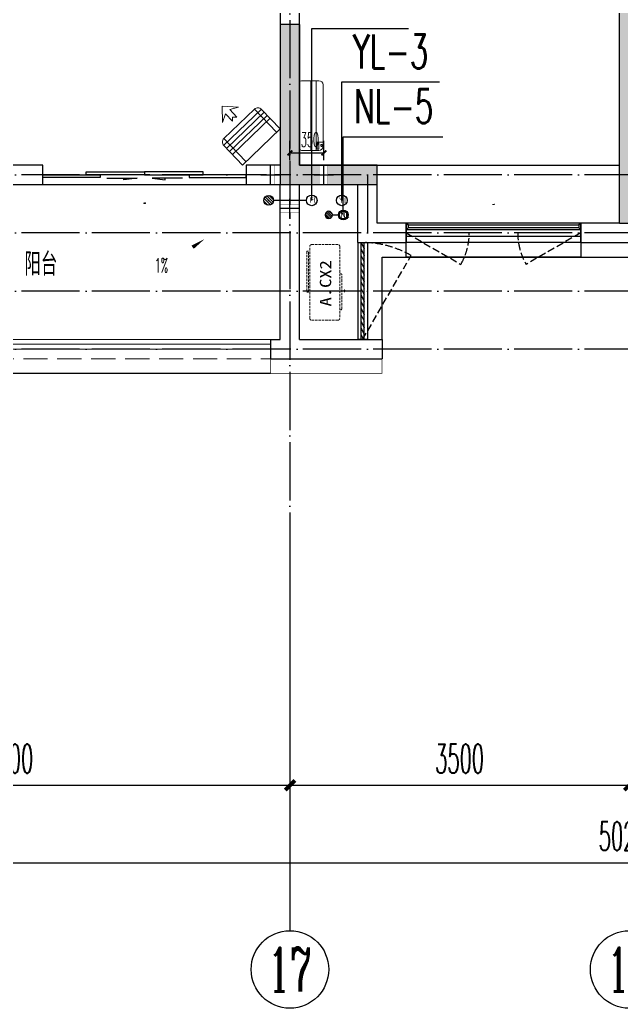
# Model space of a CAD drawing. Extents: x 27938 to 1507990, y 110129 to 923079.
# Drawn here: x 846629 to 852835, y 357024 to 367223 of the extents above; entities that cross this region are included whole.
import ezdxf
from ezdxf.enums import TextEntityAlignment as Align

# ---------------------------------------------------------------- set-up
doc = ezdxf.new("R2010")
doc.units = 0
doc.header["$LTSCALE"] = 1000
doc.header["$MEASUREMENT"] = 0
doc.linetypes.add('DASH', pattern=[0.35, 0.25, -0.1])
doc.linetypes.add('DOTE', pattern=[2.42, 2, -0.2, 0.02, -0.2])
for name, color, linetype in [('3-栏杆1', 135, 'Continuous'), ('3.5方案汇报，与郭总、侯月琴确定户型_t8$0$2020.03.04 -1安徽标准化洋房户型(UA）_t8_t8$0$看线', 154, 'Continuous'), ('AXIS', 3, 'Continuous'), ('AXIS_TEXT', 7, 'Continuous'), ('COLUMN', 9, 'Continuous'), ('DIM_凝结', 150, 'Continuous'), ('DIM_废水', 31, 'Continuous'), ('DIM_雨水', 4, 'Continuous'), ('DOTE', 1, 'Continuous'), ('EQUIP_地漏', 7, 'Continuous'), ('LVTRY', 6, 'Continuous'), ('PUB_HATCH', 8, 'Continuous'), ('PUB_TEXT', 4, 'Continuous'), ('VPIPE-凝结', 150, 'N'), ('VPIPE-废水', 31, 'Continuous'), ('VPIPE-雨水', 4, 'Y'), ('WALL', 9, 'Continuous'), ('WINDOW', 4, 'Continuous'), ('WINDOW_TEXT', 7, 'Continuous'), ('保温', 6, 'Continuous'), ('机电标识类', 1, 'Continuous'), ('看线', 251, 'Continuous')]:
    doc.layers.add(name, color=color, linetype=linetype)
for name, color, linetype, lineweight in [('平面-排水沟', 86, 'Continuous', 15), ('平面-栏杆', 135, 'Continuous', 15), ('平面-看线', 45, 'Continuous', 15), ('平面-空调室内机', 176, 'Continuous', 9), ('平面-空调预留孔', 173, 'Continuous', 15), ('空调', 76, 'Continuous', 13)]:
    doc.layers.add(name, color=color, linetype=linetype, lineweight=lineweight)
doc.styles.add('_TCH_AXIS', font='COMPLEX', dxfattribs={"bigfont": 'GBCBIG'})
doc.styles.add('_TCH_DIM', font='SIMPLEX.shx', dxfattribs={"width": 0.7, "bigfont": 'GBCBIG.shx'})
doc.styles.add('_TCH_DIM_T3', font='SIMPLEX.shx', dxfattribs={"width": 0.494118, "bigfont": 'GBCBIG.shx'})
doc.styles.add('_TCH_WINDOW', font='SIMPLEX.shx', dxfattribs={"width": 0.7, "height": 3.5, "bigfont": 'GBCBIG.shx'})
doc.styles.add('_TWT_SERIAL', font='SIMPLEX', dxfattribs={"width": 0.8, "height": 3.5, "bigfont": 'HZTXT'})
doc.styles.add('COMPLEX', font='COMPLEX')
doc.styles.get("Standard").update_dxf_attribs({"font": 'gbenor.shx', "bigfont": 'gbcbig.shx'})
doc.styles.add('黑体', font='simhei.ttf')
doc.linetypes.add('N', pattern='A,3,-0.2,["N",Standard,S=0.25,R=0,X=-0.1,Y=-0.115],-0.2', length=3.4)
doc.linetypes.add('Y', pattern='A,3,-0.2,["Y",Standard,S=0.25,R=0,X=-0.1,Y=-0.115],-0.2', length=3.4)
doc.dimstyles.new('_TCH_ARCH&&100', dxfattribs={"dimtxt": 297.5, "dimasz": 100, "dimexe": 250, "dimexo": 300, "dimgap": 126.25, "dimtad": 1, "dimdec": 0, "dimzin": 0, "dimdsep": 46, "dimtxsty": '_TCH_DIM_T3', "dimblk": 'ARCHTICK', "dimcen": 0.09, "dimclrt": 4, "dimazin": 2, "dimtfac": 1, "dimtdec": 0, "dimtix": 1, "dimtmove": 2, "dimatfit": 3, "dimfxl": 100, "dimtolj": 1, "dimtzin": 0, "dimarcsym": 0})
doc.dimstyles.new('_TCH_ARCH&&50', dxfattribs={"dimtxt": 148.75, "dimasz": 50, "dimexe": 125, "dimexo": 150, "dimgap": 63.125, "dimtad": 1, "dimdec": 0, "dimzin": 0, "dimdsep": 46, "dimtxsty": '_TCH_DIM_T3', "dimblk": 'ARCHTICK', "dimcen": 0.09, "dimclrt": 4, "dimazin": 2, "dimtfac": 1, "dimtdec": 0, "dimtix": 1, "dimtmove": 2, "dimatfit": 3, "dimfxl": 100, "dimtolj": 1, "dimtzin": 0, "dimarcsym": 0})
pattern_1 = [(45, (-445516.58, -596748.81), (0, 47.4157523), [100.584, -33.528]), (135, (-445492.87, -596725.102), (3e-15, 47.4157523), [100.584, -33.528])]

# ---------------------------------------------------------------- blocks, each defined once
blk = doc.blocks.new('GDGDGDSDA')
at = {"layer": 'DOTE', "color": 0, "linetype": 'DOTE', "ltscale": 0.3}
for p, q in [((440835, 367858), (440835, 359558)), ((471335, 363358), (417335, 363358)), ((441635, 363358), (441635, 362758)), ((471335, 362758), (417335, 362758)), ((471335, 362158), (417335, 362158)), ((471335, 361558), (417335, 361558))]:
    blk.add_line(p, q, dxfattribs=at)
blk = doc.blocks.new('GFDGFSDFGD')
at = {"layer": 'PUB_HATCH'}
blk.add_hatch(color=0, dxfattribs=at).paths.add_polyline_path([(443017, 365524), (443017, 365724), (442217, 365724), (442217, 367174), (442017, 367174), (442017, 365524)])
at = {"layer": 'COLUMN', "color": 0}
for p, q in [((442217, 367174), (442017, 367174)), ((442017, 367174), (442017, 365524)), ((442217, 365724), (442217, 367174)), ((443017, 365724), (442217, 365724)), ((443017, 365524), (443017, 365724)), ((442017, 365524), (443017, 365524))]:
    blk.add_line(p, q, dxfattribs=at)
blk = doc.blocks.new('dongkong')
blk.add_wipeout([(-603756, 210771), (-603756, 210571), (-603836, 210571), (-603836, 210771)])
at = {"layer": '机电标识类', "color": 250, "linetype": 'DASH', "ltscale": 400}
for p, q in [((-603796, 210771), (-603796, 210571)), ((-603896, 210671), (-603696, 210671))]:
    blk.add_line(p, q, dxfattribs=at)
at = {"layer": '空调', "color": 6, "linetype": 'DASH', "const_width": 2}
blk.add_lwpolyline([(-603756, 210771), (-603756, 210571), (-603836, 210571), (-603836, 210771)], close=True, dxfattribs=at)
blk = doc.blocks.new('A$C001338C2')
for p, q in [((845, 304), (55, 304)), ((109, 215), (109, 304)), ((0, 249), (0, 22)), ((900, 22), (900, 249)), ((22, 0), (878, 0))]:
    blk.add_line(p, q)
at = {"lineweight": 5}
for p, q in [((900, 215), (0, 215)), ((900, 143), (0, 143))]:
    blk.add_line(p, q, dxfattribs=at)
for points in [[(73, 275), (57, 275, -0.414214), (51, 281), (51, 283, -0.414214), (57, 289), (73, 289, -0.414214), (79, 283), (79, 281, -0.414214)], [(89, 226), (22, 226, -0.414214), (17, 232), (17, 243, -0.414214), (22, 249), (89, 249, -0.414214), (95, 243), (95, 232, -0.414214)]]:
    blk.add_lwpolyline(points, format="xyb", close=True)
for centre, radius, start, end in [((55, 249), 55, 90, 180), ((845, 249), 55, 360, 90), ((22, 22), 22, 180, 270), ((878, 22), 22, 270, 360)]:
    blk.add_arc(centre, radius, start, end)
blk = doc.blocks.new('$lvtry$00000171')
at = {"color": 0}
for p, q in [((-74, 11), (-11, 74)), ((-70, -27), (27, 70)), ((-53, -53), (53, 53)), ((-27, -70), (70, 27)), ((11, -74), (74, -11))]:
    blk.add_line(p, q, dxfattribs=at)
blk.add_circle((0, 0), 75, dxfattribs=at)
blk.add_point((0, 0), dxfattribs=at)
blk = doc.blocks.new('$TwtSys$00000141')
at = {"color": 1}
for p, q in [((-47, 4), (-5, 46)), ((-47, 4), (-5, 46)), ((-44, -18), (18, 44)), ((-44, -18), (18, 44)), ((-33, -33), (33, 33)), ((-33, -33), (33, 33)), ((-16, -44), (44, 16)), ((-16, -44), (44, 16)), ((6, -46), (46, -6)), ((6, -46), (46, -6))]:
    blk.add_line(p, q, dxfattribs=at)
blk.add_circle((0, 0), 47, dxfattribs=at)
blk.add_circle((0, 0), 47, dxfattribs=at)
blk = doc.blocks.new('A$C718F517F')
at = {"layer": '保温', "linetype": 'ByBlock', "ltscale": 10}
h = blk.add_hatch(dxfattribs=at)
h.set_pattern_fill('AR-HBONE', color=251, scale=55)
h.set_pattern_definition(pattern_1)
edge = h.paths.add_edge_path()
edge.add_line((200, 5100), (200, 7700))
edge.add_line((200, 7700), (0, 7700))
edge.add_line((0, 7700), (0, 5100))
edge.add_line((0, 5100), (200, 5100))
h = blk.add_hatch(dxfattribs=at)
h.set_pattern_fill('AR-HBONE', color=251, scale=55)
h.set_pattern_definition(pattern_1)
edge = h.paths.add_edge_path()
edge.add_line((900, 4900), (900, 5100))
edge.add_line((900, 5100), (-700, 5100))
edge.add_line((-700, 5100), (-700, 4900))
edge.add_line((-700, 4900), (900, 4900))
at = {"layer": '保温', "linetype": 'Continuous', "ltscale": 10}
h = blk.add_hatch(dxfattribs=at)
h.set_pattern_fill('HEX', color=251, scale=10, angle=90, style=0)
h.set_pattern_definition([(90, (-503782.47, -516048.461), (-16.49778, 1e-15), [9.525, -19.05]), (210, (-503782.47, -516048.461), (8.24889, -14.2874966), [9.525, -19.05]), (150, (-503782.47, -516038.936), (-8.24889, -14.2874966), [9.525, -19.05])])
h.paths.add_polyline_path([(0, 0), (200, 0), (200, 4900), (0, 4900)])
at = {"layer": '保温', "color": 251, "linetype": 'ByBlock', "ltscale": 10}
for p, q in [((0, 7700), (200, 7700)), ((0, 4900), (200, 4900)), ((0, 0), (200, 0))]:
    blk.add_line(p, q, dxfattribs=at)
blk = doc.blocks.new('ferre')
at = {"layer": '平面-空调预留孔', "linetype": 'DASH', "ltscale": 0.1}
for p, q in [((93393, 115403), (93393, 115393)), ((93403, 115383), (93756, 115383)), ((93766, 115393), (93766, 115403))]:
    blk.add_line(p, q, dxfattribs=at)
blk.add_lwpolyline([(94046, 115403), (93306, 115403, -0.414214), (93286, 115423), (93286, 115693, -0.414214), (93306, 115713), (94046, 115713, -0.414214), (94066, 115693), (94066, 115423, -0.414214)], format="xyb", close=True, dxfattribs=at)
blk.add_lwpolyline([(93997, 115743), (93577, 115743), (93577, 115727), (93997, 115727)], close=True, dxfattribs=at)
for centre, start, end in [((93403, 115393), 180, 270), ((93756, 115393), 270, 0)]:
    blk.add_arc(centre, 10, start, end, dxfattribs=at)
at = {"layer": '平面-空调预留孔', "color": 251, "linetype": 'DASH', "ltscale": 0.1, "true_color": 0x636466, "style": '黑体', "width": 1.2}
blk.add_text('A.CX2', height=117, dxfattribs=at).set_placement((93428, 115492))
blk = doc.blocks.new('fergve')
at = {"layer": '平面-空调预留孔', "linetype": 'DASH', "ltscale": 0.1}
blk.add_blockref('ferre', (25670, -60416), dxfattribs=at)
blk = doc.blocks.new('dasdasf1sa2f31as32f')
for p, q in [((-116, 586), (43, 640)), ((83, 477), (43, 640)), ((-270, 524), (-428, 237)), ((-270, 524), (114, 314)), ((-23, 586), (-116, 586)), ((-23, 586), (-73, 493)), ((32, 555), (-18, 463)), ((83, 477), (32, 555)), ((-473, 260), (-339, 504)), ((93, 169), (-381, 428)), ((115, 208), (-359, 468)), ((135, 245), (-339, 505)), ((-31, 504), (-73, 493)), ((-18, 463), (-31, 504)), ((72, 132), (-401, 392)), ((114, 314), (-44, 26)), ((0, 0), (-473, 260)), ((134, 244), (0, 0))]:
    blk.add_line(p, q)
for centre, start, end in [((-294, 479), 61.2593, 151.2593), ((89, 269), 331.2593, 61.2593)]:
    blk.add_arc(centre, 51.3, start, end)
blk = doc.blocks.new('GDGDRGDGDRGDR')
at = {"layer": '平面-空调室内机', "ltscale": 0.3, "xscale": -1, "rotation": 270}
blk.add_blockref('dongkong', (231446, 1046278), dxfattribs=at)
at = {"layer": '平面-空调预留孔', "xscale": -1, "rotation": 15.00000000331026}
blk.add_blockref('dasdasf1sa2f31as32f', (441626, 442932), dxfattribs=at)
at = {"layer": '平面-空调预留孔', "rotation": 90}
blk.add_blockref('fergve', (497618, 322375), dxfattribs=at)
at = {"layer": '平面-空调室内机', "ltscale": 0.3, "xscale": -1, "rotation": 180}
blk.add_blockref('dongkong', (1045713, 653503), dxfattribs=at)
blk = doc.blocks.new('_ArchTick')
at = {"color": 0, "linetype": 'ByBlock', "const_width": 0.4}
blk.add_lwpolyline([(-0.5, -0.5), (0.5, 0.5)], dxfattribs=at)
blk = doc.blocks.new('*D1069')
at = {"layer": 'Defpoints', "color": 0}
for p in [(849767, 365849), (849417, 365624), (849767, 365624)]:
    blk.add_point(p, dxfattribs=at)
at = {"layer": '平面-空调预留孔', "color": 0, "lineweight": -2}
for p, q in [((849417, 365774), (849417, 365974)), ((849767, 365774), (849767, 365974)), ((849417, 365849), (849767, 365849))]:
    blk.add_line(p, q, dxfattribs=at)
at = {"layer": '平面-空调预留孔', "color": 0, "lineweight": -2, "xscale": 50, "yscale": 50, "zscale": 50, "rotation": 180}
blk.add_blockref('_ArchTick', (849417, 365849), dxfattribs=at)
at = {"layer": '平面-空调预留孔', "color": 0, "lineweight": -2, "xscale": 50, "yscale": 50, "zscale": 50}
blk.add_blockref('_ArchTick', (849767, 365849), dxfattribs=at)
at = {"layer": '平面-空调预留孔', "color": 4, "insert": (849623, 365986), "char_height": 148.8, "attachment_point": 5, "style": '_TCH_DIM_T3'}
blk.add_mtext('\\A1;350', dxfattribs=at)
blk = doc.blocks.new('*D1108')
at = {"layer": 'AXIS', "color": 0, "lineweight": -2}
for p, q in [((843617, 361524), (843617, 359074)), ((849417, 361524), (849417, 359074)), ((843617, 359324), (849417, 359324))]:
    blk.add_line(p, q, dxfattribs=at)
at = {"layer": 'Defpoints', "color": 0}
for p in [(843617, 361824), (849417, 361824), (849417, 359324)]:
    blk.add_point(p, dxfattribs=at)
at = {"layer": 'AXIS', "color": 0, "lineweight": -2, "xscale": 100, "yscale": 100, "zscale": 100, "rotation": 180}
blk.add_blockref('_ArchTick', (843617, 359324), dxfattribs=at)
at = {"layer": 'AXIS', "color": 0, "lineweight": -2, "xscale": 100, "yscale": 100, "zscale": 100}
blk.add_blockref('_ArchTick', (849417, 359324), dxfattribs=at)
at = {"layer": 'AXIS', "color": 4, "insert": (846517, 359599), "char_height": 297.5, "attachment_point": 5, "style": '_TCH_DIM_T3'}
blk.add_mtext('\\A1;5800', dxfattribs=at)
blk = doc.blocks.new('*D1109')
at = {"layer": 'AXIS', "color": 0, "lineweight": -2}
for p, q in [((849417, 361524), (849417, 359074)), ((852917, 361524), (852917, 359074)), ((849417, 359324), (852917, 359324))]:
    blk.add_line(p, q, dxfattribs=at)
at = {"layer": 'Defpoints', "color": 0}
for p in [(849417, 361824), (852917, 361824), (852917, 359324)]:
    blk.add_point(p, dxfattribs=at)
at = {"layer": 'AXIS', "color": 0, "lineweight": -2, "xscale": 100, "yscale": 100, "zscale": 100, "rotation": 180}
blk.add_blockref('_ArchTick', (849417, 359324), dxfattribs=at)
at = {"layer": 'AXIS', "color": 0, "lineweight": -2, "xscale": 100, "yscale": 100, "zscale": 100}
blk.add_blockref('_ArchTick', (852917, 359324), dxfattribs=at)
at = {"layer": 'AXIS', "color": 4, "insert": (851167, 359599), "char_height": 297.5, "attachment_point": 5, "style": '_TCH_DIM_T3'}
blk.add_mtext('\\A1;3500', dxfattribs=at)
blk = doc.blocks.new('*D1110')
at = {"layer": 'AXIS', "color": 0, "lineweight": -2}
for p, q in [((827817, 361524), (827817, 358274)), ((878017, 361524), (878017, 358274)), ((827817, 358524), (878017, 358524))]:
    blk.add_line(p, q, dxfattribs=at)
at = {"layer": 'Defpoints', "color": 0}
for p in [(827817, 361824), (878017, 361824), (878017, 358524)]:
    blk.add_point(p, dxfattribs=at)
at = {"layer": 'AXIS', "color": 0, "lineweight": -2, "xscale": 100, "yscale": 100, "zscale": 100, "rotation": 180}
blk.add_blockref('_ArchTick', (827817, 358524), dxfattribs=at)
at = {"layer": 'AXIS', "color": 0, "lineweight": -2, "xscale": 100, "yscale": 100, "zscale": 100}
blk.add_blockref('_ArchTick', (878017, 358524), dxfattribs=at)
at = {"layer": 'AXIS', "color": 4, "insert": (852917, 358799), "char_height": 297.5, "attachment_point": 5, "style": '_TCH_DIM_T3'}
blk.add_mtext('\\A1;50200', dxfattribs=at)
blk = doc.blocks.new('_AXISO')
at = {"color": 0}
blk.add_circle((0, 0), 0.5, dxfattribs=at)
at = {"layer": 'AXIS_TEXT', "color": 0, "style": 'COMPLEX', "width": 1.041667}
blk.add_attdef('A', text='', height=0.56, dxfattribs=at).set_placement((-0.25, -0.28), (0.25, -0.28), align=Align.FIT)
blk = doc.blocks.new('$DorLib2D$00000138')
at = {"color": 0, "linetype": 'Continuous'}
for p, q in [((-0.2875, 0), (-0.2875, 0.1538)), ((-0.2875, 0.1538), (0, 0.1538)), ((0, 0.1538), (0, 0)), ((0.2875, 0.1538), (0, 0.1538)), ((0.2875, 0), (0.2875, 0.1538)), ((-0.5, -0.1399), (-0.5, 0)), ((-0.5, 0), (-0.2188, 0)), ((0, 0), (-0.2875, 0)), ((-0.2188, 0), (-0.2188, -0.1399)), ((0, 0), (0.2875, 0)), ((0.2188, 0), (0.2188, -0.1399)), ((0.5, 0), (0.2188, 0)), ((0.5, 0), (0.5, -0.1946)), ((0.5, -0.1399), (0.5, 0)), ((-0.2188, -0.1399), (-0.5, -0.1399)), ((0.2188, -0.1399), (0.5, -0.1399)), ((-0.1857, -0.186), (-0.037, -0.186)), ((-0.037, -0.186), (-0.1019, -0.2583)), ((-0.1019, -0.2583), (-0.1019, -0.186)), ((0.1857, -0.186), (0.037, -0.186)), ((0.037, -0.186), (0.1019, -0.2583)), ((0.1019, -0.2583), (0.1019, -0.186))]:
    blk.add_line(p, q, dxfattribs=at)
blk = doc.blocks.new('$WINLIB2D$00000001')
at = {"color": 0}
for points in [[(-0.5, 0.5), (-0.5, -0.5)], [(-0.5, 0.5), (0.5, 0.5)], [(0.5, -0.5), (0.5, 0.5)], [(0.5, 0.1667), (-0.5, 0.1667)], [(0.5, -0.1667), (-0.5, -0.1667)], [(-0.5, -0.5), (0.5, -0.5)]]:
    blk.add_lwpolyline(points, dxfattribs=at)
blk = doc.blocks.new('$WINLIB2D$00000039')
at = {"color": 0}
for points in [[(-0.5, 0.5), (-0.5, -0.5)], [(0.5, 0.5), (-0.5, 0.5)], [(0.5, -0.5), (0.5, 0.5)], [(-0.5, 0.167), (0.5, 0.167)], [(-0.384, -0.167), (-0.448, 0.167)], [(-0.316, -0.167), (-0.38, 0.167)], [(-0.248, -0.167), (-0.312, 0.167)], [(-0.18, -0.167), (-0.244, 0.167)], [(-0.112, -0.167), (-0.176, 0.167)], [(-0.044, -0.167), (-0.108, 0.167)], [(0.024, -0.167), (-0.04, 0.167)], [(0.092, -0.167), (0.028, 0.167)], [(0.16, -0.167), (0.096, 0.167)], [(0.228, -0.167), (0.164, 0.167)], [(0.296, -0.167), (0.232, 0.167)], [(0.364, -0.167), (0.3, 0.167)], [(0.432, -0.167), (0.368, 0.167)], [(0.5, -0.167), (0.436, 0.167)], [(-0.452, -0.167), (-0.5, 0.084)], [(-0.5, -0.167), (0.5, -0.167)], [(0.5, -0.5), (-0.5, -0.5)]]:
    blk.add_lwpolyline(points, dxfattribs=at)

msp = doc.modelspace()

# ---------------------------------------------------------------- linework, layer by layer
at = {"color": 8, "const_width": 8}
msp.add_lwpolyline([(850366.6, 363723.7), (850366.6, 363573.7), (849216.6, 363573.7), (849216.6, 363723.7)], dxfattribs=at)
at = {"layer": '3-栏杆1', "color": 8}
for p, q in [((850636.8, 365105.9), (850616.6, 365123.7)), ((850616.6, 365123.7), (850636.8, 365105.9)), ((852396.3, 365105.9), (852416.6, 365123.7)), ((852416.6, 365123.7), (852396.3, 365105.9)), ((850636.8, 365076.7), (850616.6, 365056.8)), ((850616.6, 365056.8), (850636.8, 365076.7)), ((850636.8, 365105.9), (852396.3, 365105.9)), ((850636.8, 365105.9), (850636.8, 365076.7)), ((852396.3, 365076.6), (850636.8, 365076.6)), ((852396.3, 365105.9), (852396.3, 365076.7)), ((852416.6, 365056.8), (852396.3, 365076.7))]:
    msp.add_line(p, q, dxfattribs=at)
at = {"layer": '3.5方案汇报，与郭总、侯月琴确定户型_t8$0$2020.03.04 -1安徽标准化洋房户型(UA）_t8_t8$0$看线', "color": 8, "ltscale": 10}
msp.add_line((850316.6, 365723.7), (852816.6, 365723.7), dxfattribs=at)
at = {"layer": 'AXIS', "color": 8}
msp.add_line((849416.6, 361823.7), (849416.6, 357823.7), dxfattribs=at)
at = {"layer": 'DIM_废水'}
msp.add_line((849641.6, 367131.3), (850638.9, 367131.3), dxfattribs=at)
at = {"layer": 'DIM_雨水'}
msp.add_line((849951.6, 366581.3), (850958.5, 366581.3), dxfattribs=at)
at = {"layer": 'VPIPE-凝结', "color": 8, "ltscale": 0.1}
msp.add_line((849586.6, 365358.7), (849246.6, 365358.7), dxfattribs=at)
msp.add_lwpolyline([(849854.2, 365208.7), (849926.6, 365208.7)], dxfattribs=at)
at = {"layer": 'VPIPE-凝结', "color": 8}
msp.add_circle((849966.6, 365208.7), 40, dxfattribs=at)
at = {"layer": 'VPIPE-废水', "color": 8}
msp.add_circle((849641.6, 365358.7), 55, dxfattribs=at)
at = {"layer": 'VPIPE-雨水', "color": 8}
msp.add_circle((849951.6, 365358.7), 55, dxfattribs=at)
at = {"layer": 'WALL', "color": 8}
for p, q in [((849216.6, 363723.7), (849416.6, 363723.7)), ((849416.6, 363723.7), (850366.6, 363723.7))]:
    msp.add_line(p, q, dxfattribs=at)
at = {"layer": 'WINDOW', "color": 8, "linetype": 'DASH', "ltscale": 0.3}
for points in [[(850616.6, 365023.7), (851179.7, 364699.1, 0.1314846), (851266.6, 365023.7)], [(852416.6, 365023.7), (851853.4, 364699.1, -0.1314846), (851766.6, 365023.7)], [(850166.6, 363923.7), (850666.6, 364789.8, 0.1316525), (850166.6, 364923.7)]]:
    msp.add_lwpolyline(points, format="xyb", dxfattribs=at)
at = {"layer": '平面-栏杆', "color": 8}
for points in [[(844566.6, 363873.7), (849216.6, 363873.7)], [(844566.6, 363823.7), (849216.6, 363823.7)]]:
    msp.add_lwpolyline(points, dxfattribs=at)
at = {"layer": '平面-看线', "color": 8}
msp.add_lwpolyline([(844566.6, 363923.7), (849216.6, 363923.7)], dxfattribs=at)
at = {"layer": '平面-看线', "color": 8, "linetype": 'DASH'}
msp.add_lwpolyline([(844566.6, 363723.7), (849216.6, 363723.7)], dxfattribs=at)
at = {"layer": '看线', "color": 8, "ltscale": 0.5}
for points in [[(852416.6, 364923.7), (852416.6, 364773.7), (850616.6, 364773.7), (850616.6, 364923.7)], [(850366.6, 363923.7), (850366.6, 364773.7), (852916.6, 364773.7)], [(849216.6, 363573.7), (844566.6, 363573.7)]]:
    msp.add_lwpolyline(points, dxfattribs=at)

# ---------------------------------------------------------------- block references
at = {"color": 8}
for name, p in [('GFDGFSDFGD', (407300, 0)), ('A$C718F517F', (852816.6, 365123.7))]:
    msp.add_blockref(name, p, dxfattribs=at)
at = {"layer": 'AXIS', "color": 8}
ref = msp.add_blockref('_AXISO', (849416.6, 357423.7), dxfattribs=dict(at, xscale=800, yscale=800, zscale=800))
ref.add_attrib('A', '17', dxfattribs={"layer": 'AXIS_TEXT', "color": 8, "ltscale": 0.5, "height": 452.55, "style": '_TCH_AXIS', "width": 0.724138}).set_placement((849190.3, 357197.4), (849642.8, 357197.4), align=Align.FIT)
ref = msp.add_blockref('_AXISO', (852916.6, 357423.7), dxfattribs=dict(at, xscale=800, yscale=800, zscale=800))
ref.add_attrib('A', '19', dxfattribs={"layer": 'AXIS_TEXT', "color": 8, "ltscale": 0.5, "height": 452.55, "style": '_TCH_AXIS', "width": 0.724138}).set_placement((852690.3, 357197.4), (853142.8, 357197.4), align=Align.FIT)
at = {"layer": 'DOTE', "color": 169}
msp.add_blockref('GDGDGDSDA', (408581.8, 2265.4), dxfattribs=at)
at = {"layer": 'EQUIP_地漏', "color": 8, "xscale": 0.8, "yscale": -0.8, "zscale": 0.8, "rotation": 180}
msp.add_blockref('$TwtSys$00000141', (849816.6, 365208.7), dxfattribs=at)
at = {"layer": 'LVTRY', "color": 8, "xscale": 0.6666666667107825, "yscale": 0.6666666667107825, "rotation": 269.9999999939778}
msp.add_blockref('$lvtry$00000171', (849196.6, 365358.7), dxfattribs=at)
at = {"layer": '平面-空调预留孔', "color": 8, "xscale": -0.800000000046565, "yscale": 0.800000000046565, "zscale": 0.800000000046565, "rotation": 269.9999997665698}
msp.add_blockref('A$C001338C2', (849516.7, 365873.7), dxfattribs=at)

# ---------------------------------------------------------------- texts
at = {"layer": 'DIM_雨水', "color": 7, "style": '_TWT_SERIAL', "width": 0.64}
msp.add_text('YL-3', height=350, dxfattribs=at).set_placement((850067.1, 366721.3))

# ---------------------------------------------------------------- dimensions: what is measured, and where the dimension line sits
at = {"layer": 'AXIS', "color": 8}
for p1, p2, distance, picture, middle in [((827816.6, 361823.7), (878016.6, 361823.7), -3300, '*D1110', (852916.6, 358798.7)), ((843616.6, 361823.7), (849416.6, 361823.7), -2500, '*D1108', (846516.6, 359598.7)), ((849416.6, 361823.7), (852916.6, 361823.7), -2500, '*D1109', (851166.6, 359598.7))]:
    dim = msp.add_aligned_dim(p1=p1, p2=p2, distance=distance, dimstyle='_TCH_ARCH&&100', dxfattribs=at)
    dim.commit()
    dim.dimension.update_dxf_attribs({"geometry": picture, "text_midpoint": middle})

# ---------------------------------------------------------------- next in the draw order: block references
at = {"layer": '平面-空调室内机', "color": 8, "ltscale": 0.3, "rotation": 180}
msp.add_blockref('dongkong', (245970.6, 576294.5), dxfattribs=at)

# ---------------------------------------------------------------- next in the draw order: block references
at = {"layer": '平面-空调室内机', "color": 8, "ltscale": 0.3, "xscale": -1, "rotation": 180}
msp.add_blockref('dongkong', (1453562.7, 576294.5), dxfattribs=at)

# ---------------------------------------------------------------- next in the draw order: block references
at = {"color": 8}
msp.add_blockref('GDGDRGDGDRGDR', (407300, -77208.4), dxfattribs=at)

# ---------------------------------------------------------------- next in the draw order: linework, layer by layer
at = {"layer": 'DIM_凝结'}
for p, q in [((849966.6, 365208.7), (849966.6, 366015.2)), ((849966.6, 366015.2), (850992.7, 366015.2))]:
    msp.add_line(p, q, dxfattribs=at)
at = {"layer": 'DIM_废水'}
msp.add_line((849641.6, 365358.7), (849641.6, 367131.3), dxfattribs=at)
at = {"layer": 'DIM_雨水'}
msp.add_line((849951.6, 365358.7), (849951.6, 366581.3), dxfattribs=at)
at = {"layer": 'VPIPE-凝结'}
msp.add_circle((849966.6, 365208.7), 50, dxfattribs=at)
at = {"layer": 'VPIPE-废水'}
msp.add_circle((849641.6, 365358.7), 55, dxfattribs=at)
at = {"layer": 'VPIPE-雨水'}
msp.add_circle((849951.6, 365358.7), 55, dxfattribs=at)
at = {"layer": 'WALL', "color": 8}
for p, q in [((852816.6, 365123.7), (852816.6, 370023.7)), ((849316.6, 369023.7), (849316.6, 365723.7)), ((849516.6, 365723.7), (849516.6, 369023.7)), ((846866.6, 365723.7), (846066.7, 365723.7)), ((846866.6, 365523.7), (846866.6, 365723.7)), ((849316.6, 365723.7), (848966.6, 365723.7)), ((848966.6, 365723.7), (848966.6, 365523.7)), ((849516.6, 365723.7), (850316.6, 365723.7)), ((850316.6, 365123.7), (850316.6, 365723.7)), ((846066.7, 365523.7), (846866.6, 365523.7)), ((848966.6, 365523.7), (849316.6, 365523.7)), ((849316.6, 363923.7), (849316.6, 365523.7)), ((849516.6, 365523.7), (850116.6, 365523.7)), ((849516.6, 363923.7), (849516.6, 365523.7)), ((850116.6, 364923.7), (850116.6, 365523.7)), ((850616.6, 365123.7), (850316.6, 365123.7)), ((850616.6, 364923.7), (850616.6, 365123.7)), ((852816.6, 365123.7), (852416.6, 365123.7)), ((852416.6, 365123.7), (852416.6, 364923.7)), ((850116.6, 364923.7), (850616.6, 364923.7)), ((852416.6, 364923.7), (852916.6, 364923.7)), ((849216.6, 363923.7), (849316.6, 363923.7)), ((849216.6, 363923.7), (849216.6, 363723.7)), ((849516.6, 363923.7), (850366.6, 363923.7)), ((850366.6, 363923.7), (850366.6, 363723.7))]:
    msp.add_line(p, q, dxfattribs=at)
at = {"layer": 'WINDOW', "color": 8}
msp.add_line((846866.6, 365523.7), (848966.6, 365523.7), dxfattribs=at)
at = {"layer": '平面-排水沟', "color": 8}
msp.add_lwpolyline([(848181.3, 364716.6, 0, 0, 0), (848536.4, 364960.4, 0, 40, 0), (848412.7, 364875.5, 0, 0, 0)], format="xyseb", dxfattribs=at)

# ---------------------------------------------------------------- next in the draw order: block references
at = {"layer": 'WINDOW', "color": 8}
ref = msp.add_blockref('$DorLib2D$00000138', (847916.6, 365623.7), dxfattribs=dict(at, xscale=2100, yscale=200, zscale=2100, rotation=1.055716874123975e-09))
ref.add_attrib('A', 'TLM2123', (847907.5, 365328.2), dxfattribs={"layer": 'WINDOW_TEXT', "color": 8, "ltscale": 0.5, "height": 5.95, "rotation": 0, "style": '_TCH_WINDOW', "width": 0.494118})
ref = msp.add_blockref('$WINLIB2D$00000001', (851516.6, 365023.7), dxfattribs=dict(at, xscale=1800, yscale=200, zscale=1800, rotation=179.9999999950641))
ref.add_attrib('A', 'TC1817', (851509.2, 365313.2), dxfattribs={"layer": 'WINDOW_TEXT', "color": 8, "ltscale": 0.5, "height": 5.95, "rotation": 360, "style": '_TCH_WINDOW', "width": 0.494118})
ref = msp.add_blockref('$WINLIB2D$00000039', (850166.6, 364423.7), dxfattribs=dict(at, xscale=-1000, yscale=100, zscale=-1000, rotation=270))
ref.add_attrib('A', 'BYC1022a', (849983.1, 364413.2), dxfattribs={"layer": 'WINDOW_TEXT', "color": 8, "ltscale": 0.5, "height": 5.95, "rotation": 90, "style": '_TCH_WINDOW', "width": 0.494118})

# ---------------------------------------------------------------- next in the draw order: texts
at = {"layer": 'DIM_凝结', "color": 7, "style": '_TWT_SERIAL', "width": 0.64}
msp.add_text('NL-5', height=350, dxfattribs=at).set_placement((850080.1, 366155.2))
at = {"layer": 'PUB_TEXT', "color": 8}
for s, height, p in [('FL', 56, (849620.3, 365334.9)), ('YL', 56, (849921.2, 365330.7)), ('NL', 56, (849938.6, 365180.7)), ('阳台', 236.31, (846677.1, 364583))]:
    msp.add_text(s, height=height, dxfattribs=at).set_placement(p)
at = {"layer": '平面-排水沟', "color": 7, "style": '_TCH_DIM', "width": 0.494118}
msp.add_text('1%', height=148.75, dxfattribs=at).set_placement((848021, 364613.9))

# ---------------------------------------------------------------- next in the draw order: dimensions: what is measured, and where the dimension line sits
at = {"layer": '平面-空调预留孔', "color": 8}
dim = msp.add_linear_dim(base=(849766.8, 365848.6), p1=(849416.6, 365623.8), p2=(849766.8, 365623.8), angle=0, dimstyle='_TCH_ARCH&&50', dxfattribs=at)
dim.commit()
dim.dimension.update_dxf_attribs({"geometry": '*D1069', "text_midpoint": (849623.2, 365986.1), "dimtype": 129})

doc.saveas('drawing.dxf')
